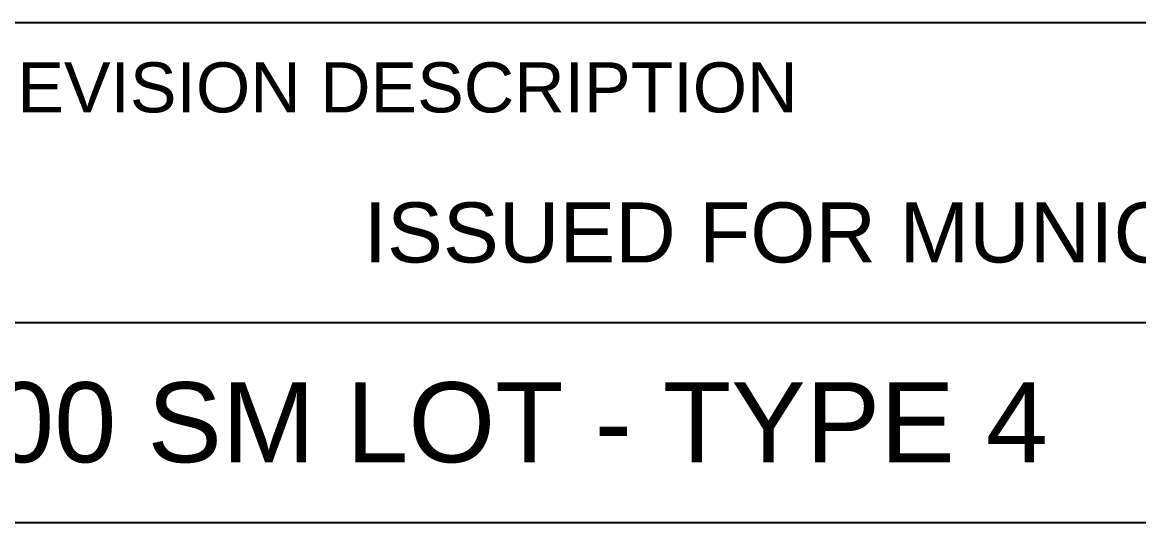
# Paper-space layout 'Layout1' of a CAD drawing. Extents: x 51 to 892, y -832 to -238.
# Drawn here: x 802.4 to 858.2, y -753.6 to -728.6 of the extents above; entities that cross this region are included whole.
import ezdxf
from ezdxf.enums import TextEntityAlignment as Align

# ---------------------------------------------------------------- set-up
doc = ezdxf.new("R2010")
doc.units = 0
doc.header["$LTSCALE"] = 10
doc.header["$MEASUREMENT"] = 0
doc.layers.add('0-XREF-TB', color=3, linetype='Continuous', lineweight=9)
doc.layers.add('X-TTBL-Arch$0$A-FRAME$0$0-XREF-TB', color=3, linetype='Continuous', lineweight=9)
doc.layers.add('X-TTBL-Arch$0$A-FRAME$0$TB-L', color=1, linetype='Continuous')
doc.layers.add('X-TTBL-Arch$0$A-FRAME$0$TB-X', color=5, linetype='Continuous')
doc.styles.add('ARIAL', font='arial.ttf')
doc.styles.add('X-TTBL-Arch$0$A-FRAME$0$ARIAL', font='arial.ttf')
doc.styles.add('X-TTBL-Arch$0$A-FRAME$0$Arial_5', font='arial.ttf', dxfattribs={"height": 2.95059880239521})

# ---------------------------------------------------------------- blocks, each defined once
blk = doc.blocks.new('X-TTBL-Arch$0$A-FRAME')
at = {"layer": 'X-TTBL-Arch$0$A-FRAME$0$TB-L'}
for p, q in [((735.5335121136127, -728.5787476274289), (878.5335121136128, -728.5787476274289)), ((735.5335121136127, -728.5787476274289), (878.5335121136128, -728.5787476274289)), ((735.5335121136127, -743.5787476274292), (878.5335121136128, -743.5787476274292)), ((735.5335121136127, -753.5787476274292), (878.5335121136128, -753.5787476274292))]:
    blk.add_line(p, q, dxfattribs=at)
at = {"layer": 'X-TTBL-Arch$0$A-FRAME$0$0-XREF-TB', "style": 'X-TTBL-Arch$0$A-FRAME$0$Arial_5'}
blk.add_text('ISSUED FOR MUNICIPALITY', height=3, dxfattribs=at).set_placement((875.5335121136128, -739.078747627429), align=Align.MIDDLE_RIGHT)
at = {"layer": 'X-TTBL-Arch$0$A-FRAME$0$TB-X', "style": 'X-TTBL-Arch$0$A-FRAME$0$ARIAL'}
blk.add_text('REVISION DESCRIPTION', height=2.499999462209418, dxfattribs=at).set_placement((799.5848204757198, -731.8287478963243), align=Align.MIDDLE_LEFT)
blk = doc.blocks.new('X-TTBL-Arch')
blk.add_blockref('X-TTBL-Arch$0$A-FRAME', (0, 0))

psp = doc.layouts.get("Layout1")

# ---------------------------------------------------------------- block references
psp.add_blockref('X-TTBL-Arch', (0, 0))

# ---------------------------------------------------------------- texts
at = {"layer": '0-XREF-TB', "insert": (803.0112, -748.5897), "char_height": 4, "attachment_point": 5, "style": 'ARIAL'}
psp.add_mtext('VILLA 500 - 6BR- 600 SM LOT - TYPE 4', dxfattribs=at)

doc.saveas('drawing.dxf')
